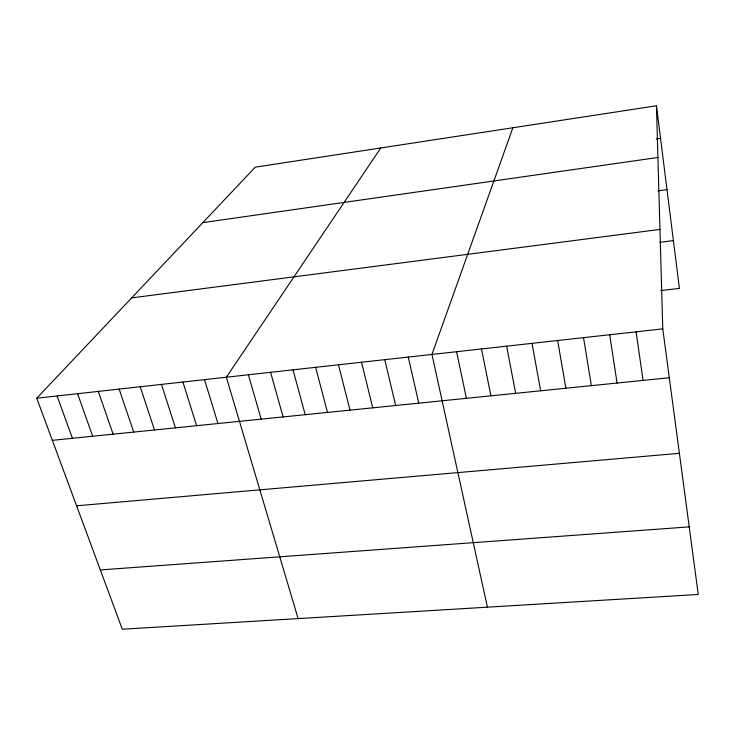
<?xml version="1.0" encoding="UTF-8"?>
<svg xmlns="http://www.w3.org/2000/svg" width="735" height="735" viewBox="0 0 735 735"><rect width="100%" height="100%" fill="white"/><g stroke="black" fill="none" stroke-linecap="round" stroke-linejoin="round"><path stroke-width="1.1" d="M512.883 127.752L431.95 354.445L487.424 607.183M380.785 147.965L226.352 377.22L298.116 618.604M656.456 105.785L662.768 328.867L698.25 594.459L122.286 629.215L36.75 398.223L255.284 167.167L656.456 105.785L679.406 288.396L660.71 290.61M656.236 138.998L660.544 138.364M202.805 222.65L657.917 157.474M657.899 190.87L666.994 189.621M131.657 297.877L659.957 229.412M659.984 242.311L673.398 240.602M36.75 398.223L662.768 328.867M52.341 440.338L669.3 377.744M76.587 505.799L679.397 453.32M100.337 569.937L689.219 526.885M57.082 395.972L72.425 438.299M77.598 393.703L92.674 436.25M98.288 391.406L113.107 434.174M119.162 389.091L133.715 432.088M140.22 386.757L154.497 429.975M161.461 384.405L175.463 427.853M182.896 382.035L196.612 425.703M204.523 379.637L217.946 423.535M248.366 374.776L261.191 419.152M270.59 372.314L283.094 416.929M293.008 369.834L305.209 414.687M315.637 367.325L327.507 412.427M338.467 364.799L350.016 410.139M361.519 362.245L372.728 407.833M384.772 359.663L395.65 405.509M408.256 357.063L418.785 403.166M456.6 351.707L466.403 398.333M481.489 348.95L490.916 395.843M506.626 346.167L515.658 393.335M532.011 343.355L540.648 390.799M557.644 340.516L565.876 388.236M583.535 337.65L591.353 385.654M609.683 334.747L617.078 383.045M636.087 331.825L643.061 380.408"/></g></svg>
